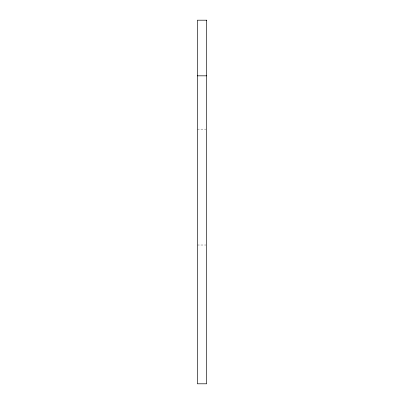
<?xml version="1.0" encoding="UTF-8"?>
<svg xmlns="http://www.w3.org/2000/svg" width="404" height="404" viewBox="0 0 404 404"><rect width="100%" height="100%" fill="white"/><g stroke="black" fill="none" stroke-linecap="round" stroke-linejoin="round"><path stroke-width="0.3" stroke-dasharray="2.02 1.52" d="M197.364 129.134L206.02 129.134M197.364 245.016L206.02 245.016"/><path stroke-width="0.61" d="M197.364 75.826L206.636 75.826M206.636 20.2L197.364 20.2L197.364 383.8L206.636 383.8L206.636 20.2"/></g></svg>
